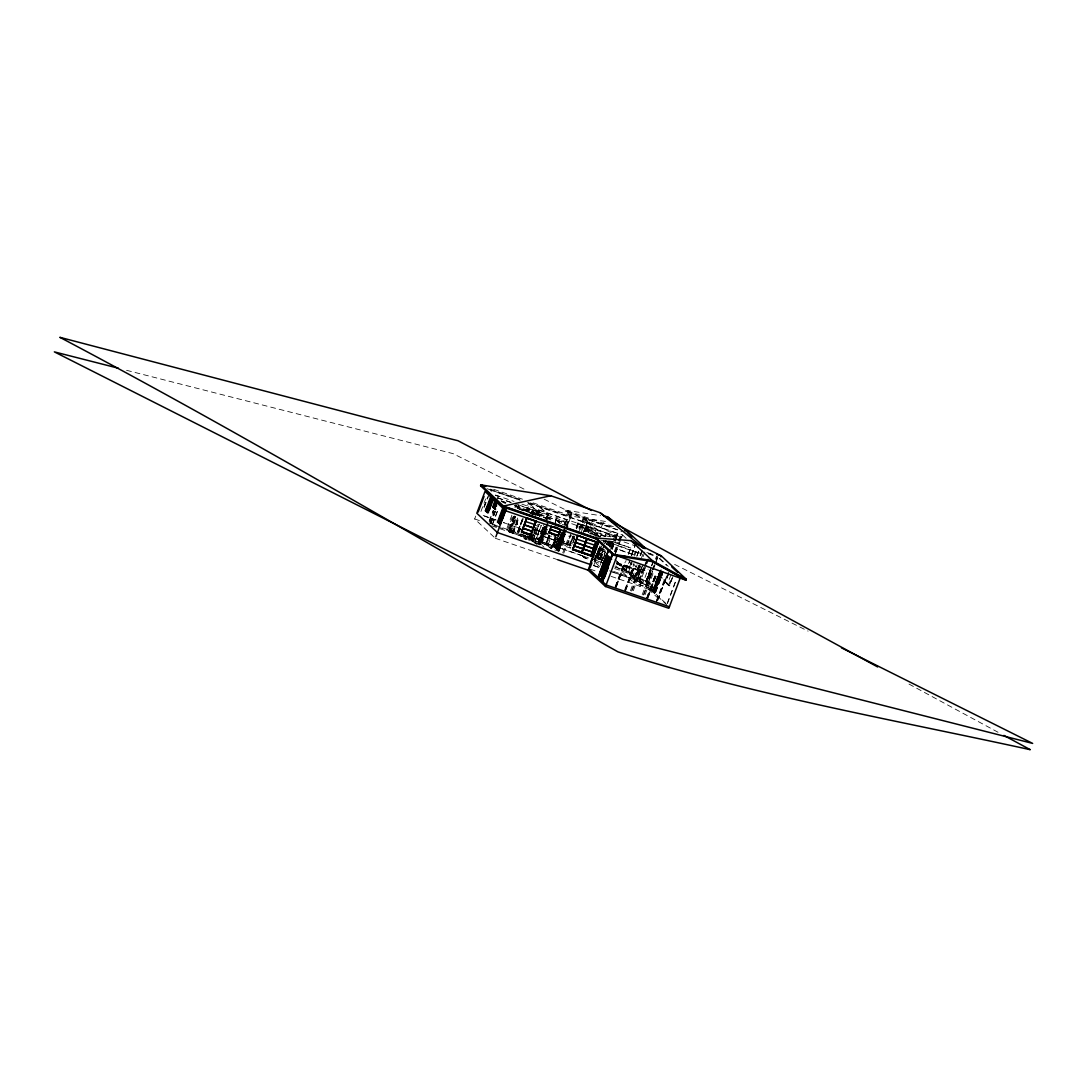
<?xml version="1.0" encoding="UTF-8"?>
<svg xmlns="http://www.w3.org/2000/svg" width="1087" height="1087" viewBox="0 0 1087 1087"><rect width="100%" height="100%" fill="white"/><g stroke="black" fill="none" stroke-linecap="round" stroke-linejoin="round"><path stroke-width="0.75" stroke-dasharray="5 3.75" d="M589.888 533.758L590.798 530.021L593.502 532.929L596.845 533.962L599.29 536.244M605.541 534.233L605.486 535.524L605.812 533.975M606.098 533.812L609.821 535.32L609.481 536.611M543.554 534.016L542.78 534.138L543.541 534.097M544.016 534.057L544.166 534.587M560.797 540.592L561.422 541.081M561.381 540.484L560.974 540.225M561.925 541.204L562.536 541.38M655.869 582.306L655.379 581.477L656.086 581.803M655.95 582.197L655.312 581.966M656.48 581.953C659.143 579.724 650.243 602.796 657.526 581.912M654.279 589.752C658.382 584.059 657.621 574.67 653.314 589.426L654.591 590.268M656.956 582.605L656.67 582.319M590.105 533.975L590.2 533.269M644.278 570.335C645.08 569.914 643.776 569.765 644.876 570.295M573.868 538.011L574.452 536.584M590.934 530.293L591.328 529.165M543.024 533.758L543.391 534.532L542.875 533.799M513.309 520.456L513.947 521.053M513.961 520.85L513.227 520.619L514.137 521.081M517.29 523.676L517.385 524.559M517.195 524.342L517.507 523.785M517.629 524.328L517.629 524.477M574.398 536.706L573.637 537.576M598.883 550.701L599.684 551.34M599.807 551.231L598.991 550.498M644.822 569.86L644.387 569.71M573.311 538.5L573.651 538.799M653.464 589.222L654.999 590.744L653.382 589.453M658.015 582.455L656.439 581.124L658.124 582.428M561.911 540.905L564.37 534.383M494.069 537.114L474.666 518.947L475.739 516.094M480.943 511.461L485.617 499.001M483.96 506.909L487.465 497.561M484.095 507.031L488.783 494.544M484.258 507.194L488.28 496.677M497.004 499.531L498.254 496.406M489.136 521.23L493.226 510.333M489.354 521.434L493.457 510.537M489.761 523.2L494.232 511.243M490.006 523.431L494.463 511.474M490.332 523.404L495.006 510.931M495.156 511.121L490.563 523.621L518.635 533.282L520.401 528.608M490.753 523.689L495.292 511.216M490.862 523.676L495.427 511.406M492.357 524.247L498.213 508.675M492.574 524.464L498.43 508.879M511.909 515.129L506.637 529.152L509.64 531.951L515.496 516.379M514.83 507.344L516.012 504.232M512.344 517.045L507.656 529.505L510.89 532.521L555.824 547.916L561.911 531.964M515.863 507.697L517.032 504.585L609.06 536.761M513.675 516.257L508.648 529.709L509.45 530.116L514.722 516.094M513.92 516.488L509.463 530.13M509.232 529.912L514.477 515.877M514.627 516.08L509.762 530.184L514.871 516.298M526.203 536.149L525.035 539.261L522.086 536.502L509.857 532.168L515.714 516.597M510.088 532.372L515.945 516.801M510.89 532.521L516.733 516.936M517.684 517.996L512.099 532.929L512.887 533.337L518.744 517.765M512.915 533.35L517.928 518.214M512.67 533.133L518.513 517.548M513.091 533.418L518.893 517.983M522.385 518.757L517.439 532.861L522.657 518.975M517.167 532.725L522.657 518.689M518.214 533.146L522.888 518.907M523.323 518.716L517.385 532.698M526.257 510.931L527.426 507.819L536.869 511.067L535.117 515.741M526.543 511.325L529.478 503.539L537.617 511.162L548.813 515.143L547.06 519.817M526.842 511.474L528.01 508.363M527.494 511.488L528.662 508.376L538.228 512.344M527.834 512.412L529.002 509.3M528.635 512.548L529.804 509.436L528.662 508.376M530.918 513.906L532.087 510.795L536.448 514.273L537.617 511.162M531.937 514.26L533.106 511.148M534.994 543.296L532.915 541.353L524.776 538.418L525.945 535.307M527.222 536.502L526.054 539.614L524.994 538.622M535.918 514.382L537.1 511.27M536.502 514.749L539.437 506.963L547.576 514.586L546.408 517.697M537.06 515.455L539.016 510.02L537.78 515.184M537.521 515.102L540.456 507.316L548.813 515.143M528.282 540.198L529.451 537.087M537.685 515.034L539.315 510.496M538.079 515.809L539.247 512.684L537.834 511.366M529.301 540.552L530.47 537.44M539.125 524.002L532.684 541.136L530.062 539.206L531.23 536M530.334 539.342L531.448 536.068M530.374 540.049L531.679 536.285M530.864 539.397L531.964 536.394M530.062 539.206L531.108 539.614L532.195 536.462M531.108 539.614L534.451 530.646M535.864 527.48L531.217 538.214M531.394 540.402L537.195 524.573M546.707 527.181L540.266 544.302L534.655 542.372L532.046 539.926L537.902 524.355M532.915 541.353L539.356 524.219M534.655 542.372L541.095 525.238M537.372 544.927L534.872 542.576L541.312 525.456M527.222 535.728L538.201 539.505L543.473 525.483M544.043 526.787L538.201 542.386L544.125 524.26M545.973 519.572L548.215 513.594M543.364 527.277L541.679 531.543M545.864 520.428L548.473 513.689M538.119 542.331L543.582 527.277M537.956 543.364L544.234 526.855M544.533 526.638L538.853 542.576M546.938 527.684L540.674 544.071L539.247 542.726L544.981 526.978M538.717 544.682L545.321 526.774M545.823 526.584L539.451 543.554L540.266 544.302M547.128 523.363L539.546 543.69L547.345 523.608M539.994 543.745L547.535 523.676M539.736 545.035L546.177 527.902M540.769 544.111L548.215 523.73M534.872 542.576L541.516 544.872L547.957 527.738M548.894 535.13L545.334 544.438L546.421 544.886L549.777 535.918M549.112 535.103L545.525 544.505L549.533 535.687M545.647 544.614L549.098 535.334M545.851 544.682L549.343 535.334M555.158 522.303L557.264 516.678L554.968 523.567M549.764 547.753L546.856 545.022L550.362 535.687M555.634 521.216L557.318 516.733M555.634 537.902L551.544 548.813L547.875 545.375L551.381 536.027M550.742 548.663L555.43 536.204M613.367 526.651L565.634 510.224L572.075 516.257L571.735 517.167L565.294 511.135L565.634 510.224L600.676 515.673M552.74 545.728L555.946 536.652M560.77 523.744L561.952 520.632L564.167 522.711M553.201 545.946L556.068 538.187M556.354 538.282L553.392 546.014L555.144 547.549M553.704 545.987L556.53 538.106M553.894 546.163L556.816 538.337M558.093 538.079L554.519 547.4L555.593 547.739M558.338 538.228L554.506 547.372M555.049 547.563L558.528 538.296M562.577 531.978L556.204 548.962L555.022 547.834L558.623 538.323M555.729 547.889L561.517 532.222M564.737 524.342L566.585 519.504L565.362 524.681M559.751 538.378L562.115 531.923M564.968 524.314L566.721 519.64M564.86 529.043L557.291 549.329L555.973 548.786L562.21 532.25M565.131 524.464L566.898 519.79M556.598 549.112L564.071 529.233M564.289 529.084L556.789 549.18L558.093 550.307M563.365 532.25L557.278 549.302M563.868 532.345L560.933 540.13L567.21 546.014L571.314 535.103M566.205 526.108L570.892 513.648L571.776 513.961L567.292 526.597M565.131 529.926L557.549 550.267L563.813 533.88M566.395 526.298L570.892 513.648M565.349 530.184L557.454 550.131L565.607 530.307M567.101 526.421L571.776 513.961M558.664 550.647L566.218 530.307L558.759 550.674L553.596 545.905M565.131 534.138L558.691 551.272L554.397 549.791M558.908 551.476L565.349 534.342M562.726 552.943L569.153 535.809M557.373 537.943L562.169 542.427L567.02 544.098L570.539 534.763M563.745 553.297L570.77 534.6M572.822 536.489L569.479 545.457L573.542 536.285M577.876 523.051L575.634 529.016L577.876 523.051L616.397 536.326L585.771 525.795M569.479 545.457L573.175 535.945M569.805 545.416L573.311 536.081M576.246 528.296L577.999 523.621M576.49 528.622L578.216 523.825M573.651 536.367L570.227 545.701L569.493 545.13M576.626 528.839L578.27 524.056M572.89 543.092L574.683 538.323M579.045 528.771L583.148 517.874L617.498 529.695M579.235 530.673L583.923 518.227L621.846 531.502M580.757 529.546L584.86 518.635L591.301 524.681L588.366 532.467M581.409 531.665L586.097 519.206L602.32 534.396M583.216 532.535L587.089 522.833M583.678 531.896L587.062 522.806M583.882 531.937L587.252 522.983L584.548 530.986M584.888 531.258L586.627 526.624L587.157 527.127L578.189 523.948M585.01 531.692L586.885 526.488L585.676 531.679M585.051 531.733L587.021 526.624M585.39 531.774L587.197 526.774M586.559 531.108L588.216 526.611L577.808 523.594M586.667 531.692L589.589 523.907L583.148 517.874M587.442 532.046L590.363 524.26L583.923 518.227M588.597 532.671L591.518 524.885L527.657 502.778M590.907 534.111L592.075 531L594.29 533.078M595.092 538.622L596.845 533.962M600.133 537.155L601.301 534.043L591.518 524.885M594.168 559.723L595.825 555.226M602.932 562.835L594.385 559.941L598.516 549.071M595.323 558.365L599.997 545.891M594.929 559.982L600.146 546.095L594.412 559.954M595.16 560.199L600.377 546.313M593.801 565.389L600.826 546.707M599.209 558.867C606.274 550.484 598.611 544.832 596.994 558.446L599.467 559.302L602.497 550.905L600.092 550.158L597.008 558.46L599.467 559.302M600.853 548.758L601.736 545.946M602.972 542.902L603.992 540.198M602.565 558.446L598.135 556.911L601.437 548.133M603.448 546.53L602.714 549.397M604.739 543.541L605.785 540.782L613.775 543.351M599.222 558.881L602.415 550.96M603.665 546.652L602.429 549.234M604.902 543.595L605.69 540.782M600.228 559.574C610.772 539.41 594.249 560.987 602.687 560.416M600.133 559.479L603.353 551.258L605.812 552.101M608.34 544.75L606.56 544.098L607.701 541.516M606.532 544.166L607.579 541.394M609.698 536.516L609.889 535.728M600.934 562.237L604.454 552.889M607.375 545.103L610.894 535.755L617.022 537.875M600.146 565.199L602.932 557.78L598.978 554.085L595.948 553.038M604.209 555.321L605.364 552.182M603.081 558.881L604.617 554.791M609.508 541.883L608.272 544.682M603.203 559.031L605.717 552.019L597.701 549.248M608.53 544.94L609.522 541.897M608.625 545.66L610.378 540.986M608.965 545.878L610.69 541.299M609.671 545.891L612.144 540.769L609.902 546.747M609.658 546.516L611.886 540.524M609.902 546.109L611.071 541.272M610.038 547.603L613.557 538.255M610.473 549.506L614.576 538.608M611.519 548.636L614.957 539.505M615.527 537.983L617.348 533.513M611.736 548.813L615.256 539.478M615.636 538.092L617.565 533.214L615.976 538.051M611.872 548.949L615.364 539.573M612.049 549.098L615.555 539.763M616.139 538.201L617.892 533.527L612.266 549.315M614.237 551.748L617.742 542.399M618.326 540.85L620.677 534.614M615.038 551.883L618.544 542.549M619.128 540.986L621.479 534.763M615.636 551.992L619.142 542.658M619.726 541.095L622.661 533.309M615.269 553.405L616.9 549.084L616.288 548.514L634.767 555.226L616.9 549.084M615.541 553.65L620.813 539.628M621.397 538.065L622.566 534.953L581.98 520.986L588.42 527.018M615.038 586.994L623.422 564.588L633.762 568.148L624.753 590.431M615.269 587.225L623.666 564.819L624.033 565.607L623.449 564.615M616.193 585.635L623.789 565.376M615.84 587.415L625.31 561.83M628.232 554.044L630.582 547.807L611.424 541.217M616.601 585.934L626.126 560.484M628.463 554.248L630.582 547.807M616.139 587.469L623.911 565.648L634.006 568.379L625.609 590.784M625.446 570.675L628.381 562.889M631.302 555.09L635.406 544.193M625.677 570.879L628.599 563.093M631.52 555.308L635.623 544.397M634.061 576.015L629.971 574.615L625.881 570.784L629.835 560.267M631.656 555.661L634.645 547.4M631.452 561.87L629.278 567.631L629.889 568.202L616.492 563.596M634.156 554.655L635.338 551.544M628.109 573.162L632.063 562.441M634.55 556.041L638.069 546.693M636.765 556.231L639.102 550.008M629.971 574.615L634.074 563.718M636.996 555.919L639.333 549.696M614.631 568.528L630.542 574.004L631.126 572.441L615.215 566.966M624.522 590.336L632.96 568.895M625.025 590.567L632.987 568.555M625.378 590.554L633.762 568.148M640.094 555.62L641.846 550.946M637.131 564.764L633.028 575.662L635.039 577.537L648.572 582.197M640.651 555.416L642.403 550.756M638.599 565.539L633.911 577.999L632.892 577.645L633.476 576.083M641.52 557.753L642.689 554.628M665.923 603.462L651.969 590.39L652.282 587.17L639.482 582.374L640.066 580.825L652.2 584.996L648.029 581.097L634.726 576.64L638.816 565.743M635.039 577.537L639.713 565.077M639.591 566.001L635.487 576.912L630.487 572.224L629.903 573.787L616.845 561.558M643.096 556.666L644.849 551.992L653.667 555.022M630.446 590.703L640.229 564.697M651.697 588.733L633.762 582.632L639.998 566.014M640.61 566.354L636.506 577.265L637.566 578.243L648.287 581.939L652.39 571.042M631.465 591.056L640.664 566.572M632.294 590.377L641.507 565.892M641.656 567.346L637.145 579.52L641.493 566.748M642.471 566.001L637.838 578.501L642.838 583.189L648.11 569.167M633.327 590.717L643.096 564.71M643.45 567.55L639.292 578.841L640.08 579.249M643.436 568.596L639.536 579.072L645.352 565.226M644.02 567.129L645.705 562.645M639.088 581.341L647.458 558.772M646.018 563.813L647.689 559.003M647.825 559.384L640.053 579.099M642.838 583.189L640.039 582.224L646.48 565.091M647.064 563.528L648.817 558.867M640.148 582.999L640.229 585.186L652.363 589.358M639.876 586.246L641.425 582.088L640.066 580.825M653.151 561.191L646.208 581.355L650.719 571.11M653.586 560.892L645.909 581.178L651.031 569.384M646.031 581.3L652.404 564.316M646.221 581.368L650.896 568.895M651.33 570.05L647.227 580.947L651.181 584.643L651.262 586.831M655.434 559.139L656.602 556.028M642.186 594.752L651.398 570.267M653.885 565.512L645.882 586.803L660.38 600.377M656.222 559.289L657.404 556.177M643.219 595.092L652.417 570.621M652.974 569.479L654.727 564.805M655.312 563.243L657.649 557.02L666.48 565.281M648.504 582.143L652.608 571.246M653.192 569.683L657.88 557.223M644.047 594.412L653.246 569.928M645.067 594.766L654.265 570.281M646.697 597.891L655.081 575.485L665.448 579.058L657.037 601.451M646.914 598.095L655.325 575.716L665.692 579.289L657.282 601.682M646.942 598.122L655.325 575.716M647.852 596.532L655.108 575.499M647.499 598.298L655.352 575.73M648.273 596.831L655.733 576.694M647.798 598.366L655.814 576.912M652.214 591.274L658.885 573.27M652.295 591.314L660.448 569.479M661.48 572.156L658.097 580.961L656.861 579.806L659.714 574.072M659.7 572.985L652.757 591.45L654.523 593.094L662.649 571.49M660.964 569.901L652.879 591.545L661.154 569.968M652.064 591.138L653.382 591.695L661.562 569.86M657.757 580.417L660.91 571.884M654.659 590.295L657.581 581.925M658.043 580.512L661.195 571.979M658.409 580.866L661.603 572.36M662.228 571.137L654.089 593.04L655.298 593.461L662.594 574.058M654.184 593.081L661.48 573.678M654.727 593.162L662.73 571.708M663.342 571.531L655.148 593.325M656.235 601.26L664.388 579.575M656.426 601.328L665.434 579.045M656.684 601.464L665.692 579.289M672.907 576.667L669.551 585.798L668.532 585.445L664.524 581.708L668.043 572.36M668.804 572.618L665.298 581.966L669.293 585.716L672.799 576.368M672.092 578.039L669.334 585.404L665.448 581.762L668.763 572.931M669.551 585.798L665.543 582.048L669.062 572.713M670.937 574.819L667.622 583.637M668.532 585.445L671.453 577.659M667.241 603.231L676.454 578.76M667.472 603.448L676.671 578.963M595.391 531.597L595.581 530.483M517.33 524.314L516.841 524.056M599.616 550.919L599.861 551.014M601.26 526.842L604.739 521.053M562.658 540.85L561.965 541.299L561.83 540.443M644.129 570.077L644.768 570.308L644.007 569.887M597.266 558.202L599.413 559.207M600.486 559.302L602.633 560.308M535.905 515.048L536.706 514.667M548.201 518.621L542.793 517.412M505.7 503.553L502.52 502.303M578.773 526.923L581.124 526.692A5.68 5.462 -46.9 0 1 583.257 527.385L584.874 528.961M578.909 527.073L579.955 526.882M579.847 526.787L580.526 526.855A5.449 5.231 -46.9 0 1 583.651 527.929L584.086 528.309M591.654 528.866L595.554 530.782M605.459 521.447L572.075 516.257L532.1 502.507M126.554 370.3L453.089 453.646L524.396 489.299M521.257 534.777L521.013 534.559M528.296 537.06L528.54 537.291M565.294 511.135L614.617 528.105M571.083 513.838L571.979 514.137M493.715 489.299L522.507 499.205M490.183 489.109L522.168 500.115M530.157 502.86L571.735 517.167M486.962 488.674L520.36 500.169M527.548 502.561L618.123 533.731M519.708 500.047L489.136 489.653L491.324 491.704M495.346 494.993L514.029 501.42M521.842 504.11L616.315 536.598M495.305 495.359L498.947 496.542L498.417 496.052M539.315 510.306L567.115 520.007M577.7 523.336L586.735 527.113M612.13 536.326L616.832 537.943M497.914 497.873L512.059 502.737M518.35 504.911L527.426 507.819M498.131 498.077L511.542 502.697M624.033 541.992L635.229 545.851M584.48 529.165L605.948 536.557M501.134 500.89L507.085 502.941M514.545 505.496L519.002 507.045L517.004 505.17M538.133 513.635L546.978 516.678M547.237 516.773L556.082 519.817M556.34 519.912L565.199 522.956M584.385 529.423L605.853 536.815M501.352 501.093L505.822 502.629M514.762 505.713L565.145 523.078M526.624 510.754L517.29 507.534L517.657 508.322M548.174 518.608L529.41 512.154L536.924 514.885M591.939 534.328L591.586 533.54L600.418 536.598M646.792 552.522L651.33 554.085M525.809 511.121L517.045 507.303L526.393 510.523L525.578 510.904L528.459 503.186L536.869 511.067M548.446 518.852L539.383 515.591L539.723 516.366M591.6 533.568L600.649 536.815M517.657 508.485L525.442 511.148M548.228 519.029L544.016 517.453L541.408 515.007M519.246 509.232L525.211 511.311M529.777 512.942L534.369 514.518M593.475 534.858L599.603 536.964M534.614 514.749L530.13 513.58M562.332 524.382L566.626 525.863M648.463 553.854L654.809 556.177M611.655 541.435L630.8 548.025M607.728 540.973L613.87 543.092M604.182 540.823L641.588 553.691M600.703 539.994L642.091 554.234M606.628 544.383L612.606 546.462M609.427 545.66L612.511 546.72M533.907 524.872L542.807 527.793M543.011 528.01L550.389 530.551M600.731 548.65L604.223 549.845M600.513 548.745L606.206 550.715M597.796 548.989L603.937 551.109M605.459 552.278L603.312 551.272M535.524 529.423L550.538 534.587M532.222 528.581L547.603 533.907M532.127 528.839L547.508 534.165M535.361 530.048L547.834 534.478M553.962 536.584L560.09 538.69L559.56 538.201M597.551 552.441L604.005 554.723M572.346 544.057L554.805 538.024L561.259 544.057M597.85 552.835L604.331 555.131M660.122 574.452L659.075 574.031L660.244 575.118M659.483 574.412L660.502 574.806M659.877 574.778L660.882 575.159L659.429 573.963M595.812 553.432L598.842 554.479L602.782 558.161M483.212 515.442L496.637 520.143M520.822 528.567L503.444 522.589L519.083 528.105L522.698 531.475M533.472 532.915L572.564 546.19M484.489 516.189L495.495 519.98M534.206 533.296L570.186 545.592M617.008 562.618L640.46 570.689L641.792 571.939L624.155 565.865M658.6 577.007L659.143 578.067M616.859 563.012L640.311 571.083M561.082 543.894L570.852 547.359M655.57 576.545L664.334 579.588M570.784 548.201L553.242 542.168L559.696 548.215L498.729 527.236M594.698 556.435L602.66 559.18M616.343 563.99L629.753 568.596M600.567 559.384L602.538 560.063M664.524 581.708L665.543 582.048M658.124 580.757L656.956 579.67L658.668 581.151M490.563 523.445L497.262 525.918M509.45 529.94L517.616 532.929M520.7 533.771L526.325 535.701M530.035 536.815L539.451 540.062L533.472 534.464M520.442 534.356L521.774 534.818M523.377 535.415L526.217 536.38M592.958 559.316L602.918 562.74M519.64 534.22L521.814 534.967M522.059 535.008L532.046 538.418L528.472 536.285M581.681 555.566L538.894 540.742L584.262 556.381L583.189 555.946M588.583 557.93L581.844 555.756L586.681 558.732M614.807 566.966L625.881 570.784M474.666 518.947L481.079 521.162M493.919 525.578L497.126 526.679M583.719 557.522L584.928 557.944L582.659 556.055M491.772 525.809L509.857 532.168M583.624 557.414L587.537 558.881M532.046 539.926L537.657 541.856M546.856 545.022L538.676 542.209L541.516 544.872M547.875 545.375L555.022 547.834M593.964 561.408L600.323 563.61M537.97 542.209L539.274 542.726M540.606 543.976L539.492 543.595M636.805 579.208L639.618 580.173M613.693 571.449L637.145 579.52M609.59 570.824L626.574 577.034M594.113 565.634L598.842 567.265M626.194 576.667L640.039 582.224M593.434 565.58L599.834 567.781M612.633 572.183L641.425 582.088M639.482 582.374L652.282 587.17M590.282 569.18L598.271 571.939M611.071 576.341L651.969 590.39M495.278 538.255L557.685 559.723M594.141 559.71L595.241 560.158M538.907 542.155L539.709 542.562M521.665 536.367L520.768 535.959M523.581 536.883L524.776 538.418M544.125 499.164L621.492 537.848M674.606 564.398L808.103 631.139M998.043 732.258L907.4 683.207M659.809 558.433L668.26 566.354M622.566 534.953L626.153 538.31M659.143 573.868L660.814 575.322M658.314 576.912L659.714 578.257M658.029 576.817L659.429 578.162M633.042 563.759L636.004 566.531L633.259 565.58L629.305 561.884M609.291 541.992L605.785 540.782M596.056 533.812L599.603 537.141M650.95 590.037L666.671 604.766M631.126 572.441L635.909 576.925M614.984 559.438L630.542 574.004M617.402 562.536L633.911 577.999M616.818 562.59L632.892 577.645M615.813 565.824L633.762 582.632M562.971 520.986L567.74 525.456M564.384 522.915L568.053 526.353M596.029 554.941L598.135 556.911M557.237 520.456L559.683 522.752M556.218 520.102L560.104 523.744M574.575 538.079L572.047 544.832M548.052 517.29L550.878 519.953M547.033 516.95L549.642 519.396M599.616 566.599L595.662 562.903L600.092 550.158M540.388 514.654L542.06 516.216L535.429 513.92L532.087 510.795M539.614 515.809L539.981 516.597M582.387 555.933L584.154 557.577M561.028 538.486L567.02 544.098M532.467 511.936L534.138 513.499M531.448 511.583L533.826 513.798M518.105 505.591L520.252 507.602M531.23 532.97L538.201 539.505M542.345 545.647L544.016 547.209M531.964 538.459L530.972 537.983M527.725 536.19L528.866 537.25L527.752 537.005M577.89 523.064L578.243 523.839M581.124 526.692A5.68 5.462 -46.9 0 1 583.311 527.44M562.196 540.592L561.87 541.272L562.251 540.687M539.763 540.986L539.723 540.986"/><path stroke-width="1.5" d="M603.448 569.846L602.32 569.343L604.046 570.784L602.375 569.18C606.206 570.199 603.054 570.689 604.426 569.67M604.331 570.607L604.562 569.941M598.217 577.577L606.397 555.022L597.986 577.401L599.304 577.958M604.331 569.724L604.209 569.737M485.726 486.541L480.93 484.897L503.539 506.066L596.355 538.011L630.976 540.647L643.518 548.038L641.017 545.701L661.331 555.905L686.277 579.276L685.938 580.173L651.996 561.558L613.421 555.226L596.002 538.921L503.199 506.977L480.59 485.807L480.93 484.897L550.81 495.754L600.092 512.711L613.802 522.752L607.361 516.705L604.019 516.189M478.171 512.031L484.028 496.46M485.441 510.781L490.699 496.773L491.596 497.072L486.324 511.094L485.441 510.781L487.438 512.656L492.71 498.648M492.112 497.248L486.84 511.27L487.859 511.624M491.039 504.979L488.077 512.874L486.079 511.012L491.338 496.99L493.349 498.865M491.99 502.248L493.185 499.069M489.449 509.803C494.286 497.52 481.5 509.382 488.471 512.398M491.487 504.354L492.954 500.455M497.669 502.914L495.672 501.053L493.335 507.276L495.332 509.151L492.696 507.058L495.033 500.822L495.93 501.134L493.593 507.371L495.59 509.232M495.468 508.58L493.58 506.814L495.889 501.447M494.68 505.985L496.446 501.311M494.694 508.933L497.031 502.697M497.493 522.073L502.765 508.064L503.648 508.363L498.389 522.385L497.493 522.073L500.387 524.26M503.199 506.977L503.539 506.066L550.81 495.754M498.892 522.562L502.996 511.651M499.49 523.948L504.762 509.925M504.83 511.678L500.129 524.165L498.131 522.29L503.403 508.281L505.401 510.156M502.208 519.409L505.007 511.746M495.821 536.829L506.787 507.629M530.728 535.13L536.136 521.244L530.864 535.252L521.529 531.964L526.747 517.888L536 521.108M548.976 532.603L551.258 526.325L560.647 529.668L558.297 535.905L549.112 532.739L551.258 526.325M558.107 535.714L560.444 529.491L558.297 535.905M578.012 535.646L572.74 549.669L577.808 535.47L596.396 541.978M587.157 538.975L584.779 545.511L593.461 548.5L595.893 542.019L587.211 539.03M596.002 538.921L596.355 538.011L613.761 554.316L652.336 560.647L686.277 579.276M596.247 541.842L591.124 555.987L596.192 541.788M590.513 562.631L598.122 542.386M598.298 542.549L590.241 564.479L497.425 532.548L476.813 513.241L485.006 491.433L505.618 510.741L598.434 542.671L588.094 570.186L605.513 586.504L668.831 608.285L680.34 577.659M590.241 567.428L591.967 562.835M606.614 555.172L608.543 550.036L612.552 553.786L602.239 581.382L610.364 559.479L611.641 559.261M608.489 550.511L606.845 554.859L610.677 558.446L612.321 554.098L685.938 580.173M598.611 577.74L606.682 556.096M602.769 581.436L598.869 577.781L606.886 556.164M606.736 557.454L608.299 558.881L601.668 576.531L600.106 575.105L607.28 557.848M599.875 576.409L606.804 557.482M600.486 575.077L606.994 557.753M600.703 575.444L607.307 557.658M600.948 575.512L607.47 558.188M600.989 575.539L607.497 558.215M601.165 575.879L607.755 558.283M601.451 575.988L607.932 558.623M608.217 558.718L602.212 576.518M600.826 579.602L608.924 558.052L606.478 565.906M602.429 576.681L603.584 573.61M602.443 576.912L608.951 559.574M609.263 559.479L602.66 577.279L603.665 577.876M602.945 577.374L609.427 560.022M611.003 559.044L612.701 554.234M603.258 579.887L610.215 561.368M604.63 577.224L606.111 573.284M606.641 571.898L608.407 567.183M613.421 555.226L613.761 554.316M605.513 586.504L617.307 555.09L612.429 554.288M660.991 556.816L661.331 555.905L656.793 554.343M622.131 555.878L625.338 556.408M118.347 368.208L54.35 351.875L622.742 639.251L1032.65 743.413L841.487 647.838M589.67 568.963L588.678 568.637L606.098 584.942L669.415 606.736M624.495 530.483L627.675 531.584L645.624 548.378M480.59 485.807L483.783 486.908M491.297 497.302L488.865 503.784L490.753 505.564M508.39 508.172L597.999 539.016M551.476 526.733C566.259 526.611 560.226 541.109 549.424 532.182M492.696 507.058L493.593 507.371M494.096 507.534L495.115 507.887M550.47 529.383L559.153 532.372M550.416 529.518L559.098 532.508M525.714 521.597L534.451 524.464M576.776 539.179L585.513 542.033M585.975 542.331L594.698 545.198M501.175 515.17L502.805 516.855M501.08 515.428L502.71 517.113M558.256 535.511L549.071 532.345M548.799 532.453L551.87 533.513M533.201 527.766L524.464 524.736L526.91 518.241L535.646 521.284L530.66 534.519L521.923 531.475L524.369 524.994L533.051 527.969M575.58 542.359L584.262 545.334L586.654 538.799L577.808 535.47L572.604 549.533L591.124 555.987M606.342 555.729L610.677 559.982M607.416 556.354L606.342 555.973L610.486 559.914M523.227 528.214L531.91 531.203M574.289 545.796L582.972 548.786M583.488 548.962L592.17 551.938M523.173 528.35L531.856 531.339M574.249 545.919L582.931 548.908M583.434 549.084L592.116 552.074M608.435 559.098L606.709 557.645M610.255 559.642L602.13 581.246M609.236 559.683L610.391 560.919L608.693 559.289L602.062 576.939L603.625 578.366M498.634 521.909L500.523 523.689M609.128 559.914L603.407 577.808M573.053 549.098L581.735 552.087L584.113 545.552L575.485 542.617M606.274 560.552L607.361 561.952M530.823 534.858L521.638 531.706M572.7 549.275L591.083 555.593M605.636 560.512L606.777 561.014M572.55 549.478L590.934 555.81M606.098 560.946L606.573 561.381M608.231 562.373L609.318 563.786M607.592 562.346L608.734 562.849M608.054 562.781L609.196 563.283M609.033 563.691L607.946 562.278M605.16 563.487L606.247 564.9M604.535 563.46L606.6 564.832M604.997 563.895L606.138 564.398M605.962 564.792L605.377 563.854M607.117 565.322L607.918 566.626M606.492 565.281L607.619 565.783M606.954 565.716L608.095 566.232M607.416 566.164L608.272 566.558L606.831 565.226M604.562 566.898L603.421 566.395L605.146 567.835M603.896 566.83L605.024 567.346L603.489 566.232L605.201 567.672M604.358 567.278L605.5 567.781M606.016 568.27L606.818 569.574M605.907 568.501L606.954 569.14L605.839 568.664M606.315 569.099L607.157 569.506L605.445 568.066M602.782 569.778L603.924 570.281M603.244 570.213L604.1 570.621M604.902 571.205L605.989 572.618L604.331 571.015M605.405 571.68L605.839 572.075M605.201 572.047L606.057 572.455M601.274 572.129L602.932 573.732L601.845 572.319M601.682 572.727L602.809 573.229M602.144 573.162L603 573.569L601.559 572.224M603.801 574.153L604.888 575.553L603.747 574.316M604.1 574.996L604.943 575.39L603.516 574.058M557.685 559.723L588.094 570.186M600.608 575.281L601.926 576.423M602.728 577.007L603.869 578.243M591.41 510.496L457.953 440.711L377.719 420.642L59.826 337.31C248.787 437.015 432.069 546.815 617.987 651.887C752.747 695.136 892.305 719.526 1030.286 749.69L1003.899 735.423M612.144 521.746L877.644 666.956M652.472 561.435L684.932 579.235M607.361 516.705L627.675 531.584L627.335 532.481L632.118 536.964M641.017 545.701L645.121 548.718M600.092 512.711L643.518 548.038M671.766 566.911L677.758 572.509M630.976 540.647L652.336 560.647M650.991 560.62L651.996 561.558M606.397 555.022L610.745 559.031M605.989 560.444L607.416 561.789M526.801 517.942L521.475 531.91L530.864 535.252M496.528 505.795L494.639 504.015L496.474 505.917M490.101 500.482L491.949 502.384M502.167 511.773L504.001 513.675M487.574 507.235L489.463 509.001M499.626 518.513L501.515 520.293M487.519 507.357L489.408 509.124M499.572 518.648L501.46 520.415M587.007 538.622L581.79 552.699L587.007 538.622M584.629 545.728L582.184 552.21L590.92 555.253L593.366 548.758L584.684 545.769"/></g></svg>
